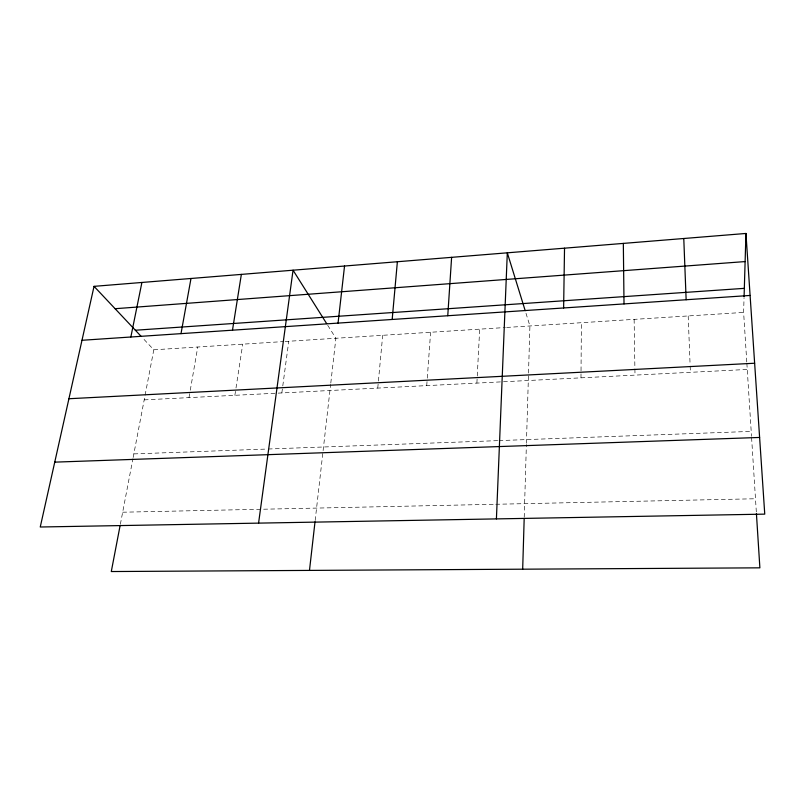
<?xml version="1.0" encoding="UTF-8"?>
<svg xmlns="http://www.w3.org/2000/svg" width="805" height="805" viewBox="0 0 805 805"><rect width="100%" height="100%" fill="white"/><g stroke="black" fill="none" stroke-linecap="round" stroke-linejoin="round"><path stroke-width="0.6" stroke-dasharray="4.03 3.02" d="M580.979 377.847L581.391 322.714M746.778 362.019L743.619 312.431L744.041 297.981M524.216 517.263L526.389 444.461M526.43 443.243L528.483 374.305M528.513 373.067L529.921 325.975L525.544 311.827M476.892 383.1L479.679 329.154M426.731 385.625L427.183 379.427M427.274 378.179L430.615 332.264M377.756 388.101L382.697 335.303M315.158 520.553L322.966 451.816M323.107 450.609L330.654 384.287M330.795 383.049L335.886 338.261L327.323 324.667M281.841 392.941L288.764 341.25M234.869 395.305L235.805 389.218M235.996 388L242.728 344.168M189.004 397.62L190.071 391.451M190.282 390.214L197.748 347.015M120.348 524.317L132.916 458.709M133.147 457.512L153.795 349.803L142.908 338.241M153.795 349.803L283.783 341.562M285.03 341.491L505.409 327.524M506.637 327.444L743.619 312.431M144.196 399.884L276.89 393.182M278.127 393.122L747.251 369.455M133.841 453.909L266.978 449.049M268.206 449.009L497.701 440.647M498.949 440.597L751.196 431.4M122.662 512.211L494.481 504.302M495.739 504.272L755.482 498.758M746.859 363.256L751.508 436.32M751.588 437.558L756.348 512.322M688.184 315.942L690.106 364.806M690.157 366.064L690.408 372.323M634.129 319.364L634.883 367.684M634.904 368.921L635.004 375.12"/><path stroke-width="1.21" d="M563.621 307.973L564.526 248.181M744.082 296.783L745.943 233.46L94.044 286.349L40.25 527.003L764.75 514.133L745.943 233.46M522.676 569.195L524.186 518.5M496.413 518.903L507.311 252.82L525.182 310.65M447.761 315.741L451.615 257.338M392.176 319.474L397.378 261.736M338.06 323.097L344.54 266.022M309.482 570.413L315.017 521.801M258.576 523.129L293.05 270.208L326.669 323.62M232.484 330.181L241.359 274.394M181.004 333.642L190.996 278.48M120.116 525.524L111.291 571.54L759.88 567.837L756.418 513.56M130.853 337.003L141.911 282.464M115.095 308.707L745.118 261.575M135.371 330.231L744.323 288.351M81.989 340.284L750.099 295.455M68.918 398.737L754.637 363.236M54.75 462.14L759.608 437.447M94.044 286.349L141.227 336.46M683.777 238.501L686.142 299.752M623.332 243.412L624.016 303.918"/></g></svg>
